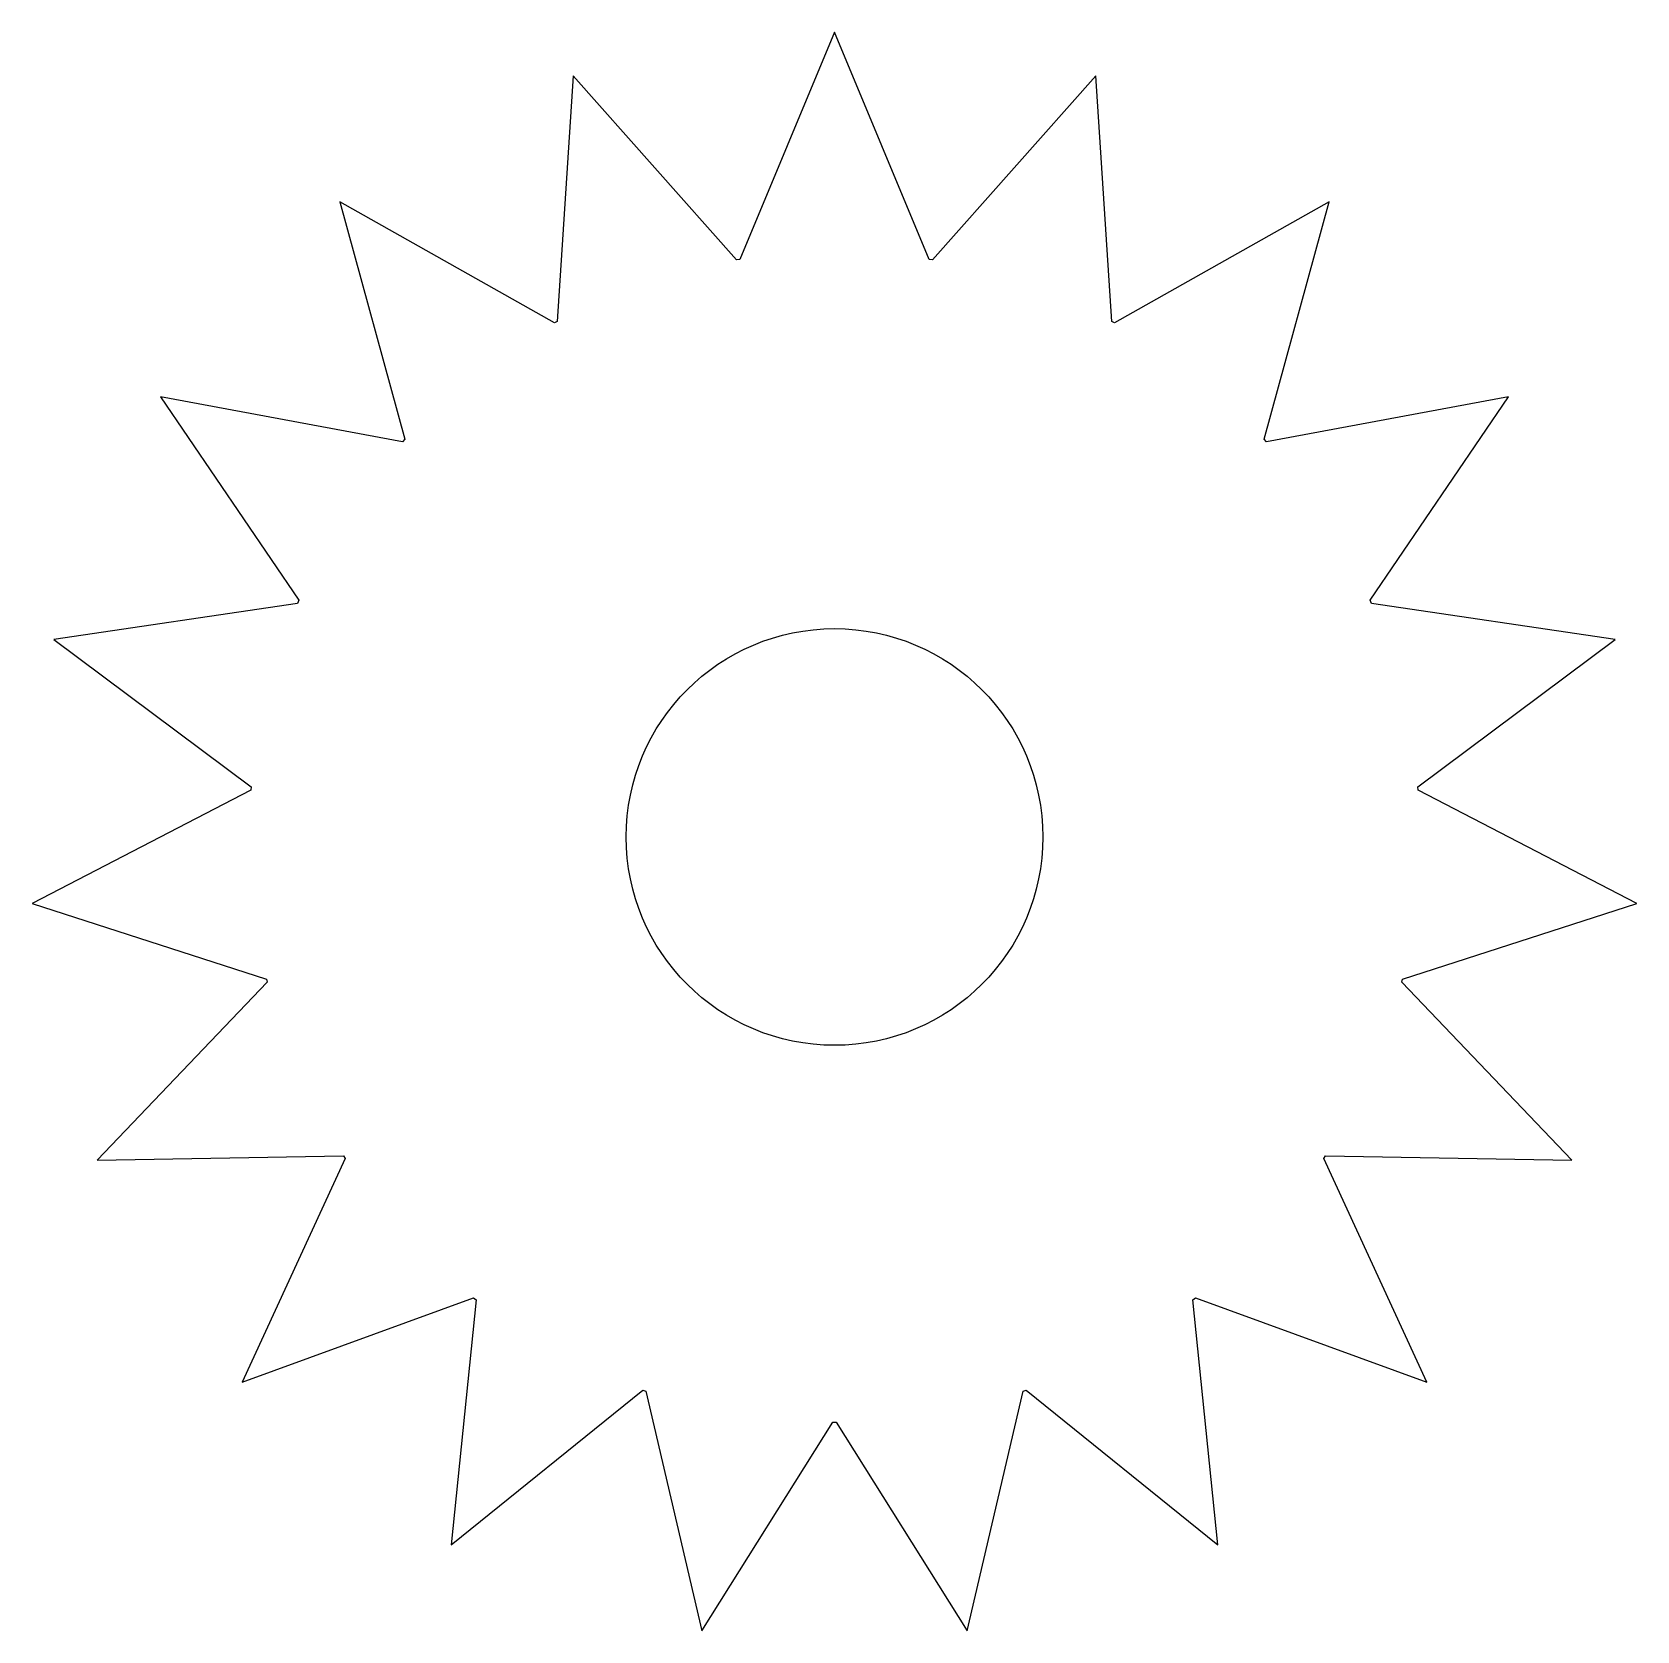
# Model space of a CAD drawing. Header units: millimetres. Extents: x -4.24 to 4.24, y -4.19 to 4.25.
import ezdxf

# ---------------------------------------------------------------- set-up
doc = ezdxf.new("R2010")
doc.units = ezdxf.units.MM

msp = doc.modelspace()

# ---------------------------------------------------------------- linework, layer by layer
for p, q in [((-0.5, 3.05), (-0.5174, 3.0471)), ((0.5174, 3.0471), (0.5, 3.05)), ((-1.4632, 2.7224), (-1.4788, 2.714)), ((-2.2679, 2.0998), (-2.2799, 2.0868)), ((2.2799, 2.0868), (2.2679, 2.0998)), ((-2.8268, 1.2496), (-2.8339, 1.2334)), ((2.8339, 1.2334), (2.8268, 1.2496)), ((-3.0794, 0.264), (-3.0809, 0.2464)), ((3.0809, 0.2464), (3.0794, 0.264)), ((-2.9983, -0.7502), (-2.994, -0.7673)), ((2.994, -0.7673), (2.9983, -0.7502)), ((-2.5923, -1.6831), (-2.5826, -1.6978)), ((2.5826, -1.6978), (2.5923, -1.6831)), ((-1.9053, -2.4336), (-1.8914, -2.4444)), ((1.8914, -2.4444), (1.9053, -2.4336)), ((-1.0119, -2.9204), (-0.9952, -2.9261)), ((0.9952, -2.9261), (1.0119, -2.9204)), ((-0.0088, -3.0907), (0.0088, -3.0907))]:
    msp.add_line(p, q)
for points in [[(0.5, 3.05), (0, 4.25), (-0.5, 3.05)], [(-0.5174, 3.0471), (-1.38, 4.0197), (-1.4632, 2.7224)], [(2.2679, 2.0998), (2.6104, 3.3538), (1.4788, 2.714), (1.4632, 2.7224), (1.38, 4.0197), (0.5174, 3.0471)], [(-1.4788, 2.714), (-2.6104, 3.3538), (-2.2679, 2.0998)], [(-2.2799, 2.0868), (-3.558, 2.3245), (-2.8268, 1.2496)], [(2.8268, 1.2496), (3.558, 2.3245), (2.2799, 2.0868)], [(-2.8339, 1.2334), (-4.12, 1.0433), (-3.0794, 0.264)], [(3.0794, 0.264), (4.12, 1.0433), (2.8339, 1.2334)], [(-3.0809, 0.2464), (-4.2355, -0.351), (-2.9983, -0.7502)], [(2.9983, -0.7502), (4.2355, -0.351), (3.0809, 0.2464)], [(-2.994, -0.7673), (-3.892, -1.7072), (-2.5923, -1.6831)], [(2.5923, -1.6831), (3.892, -1.7072), (2.994, -0.7673)], [(-2.5826, -1.6978), (-3.1268, -2.8784), (-1.9053, -2.4336)], [(1.9053, -2.4336), (3.1268, -2.8784), (2.5826, -1.6978)], [(-1.8914, -2.4444), (-2.0228, -3.7378), (-1.0119, -2.9204)], [(1.0119, -2.9204), (2.0228, -3.7378), (1.8914, -2.4444)], [(-0.9952, -2.9261), (-0.6995, -4.192), (-0.0088, -3.0907)], [(0.0088, -3.0907), (0.6995, -4.192), (0.9952, -2.9261)]]:
    msp.add_lwpolyline(points)
msp.add_circle((0, 0), 1.1)

doc.saveas('drawing.dxf')
